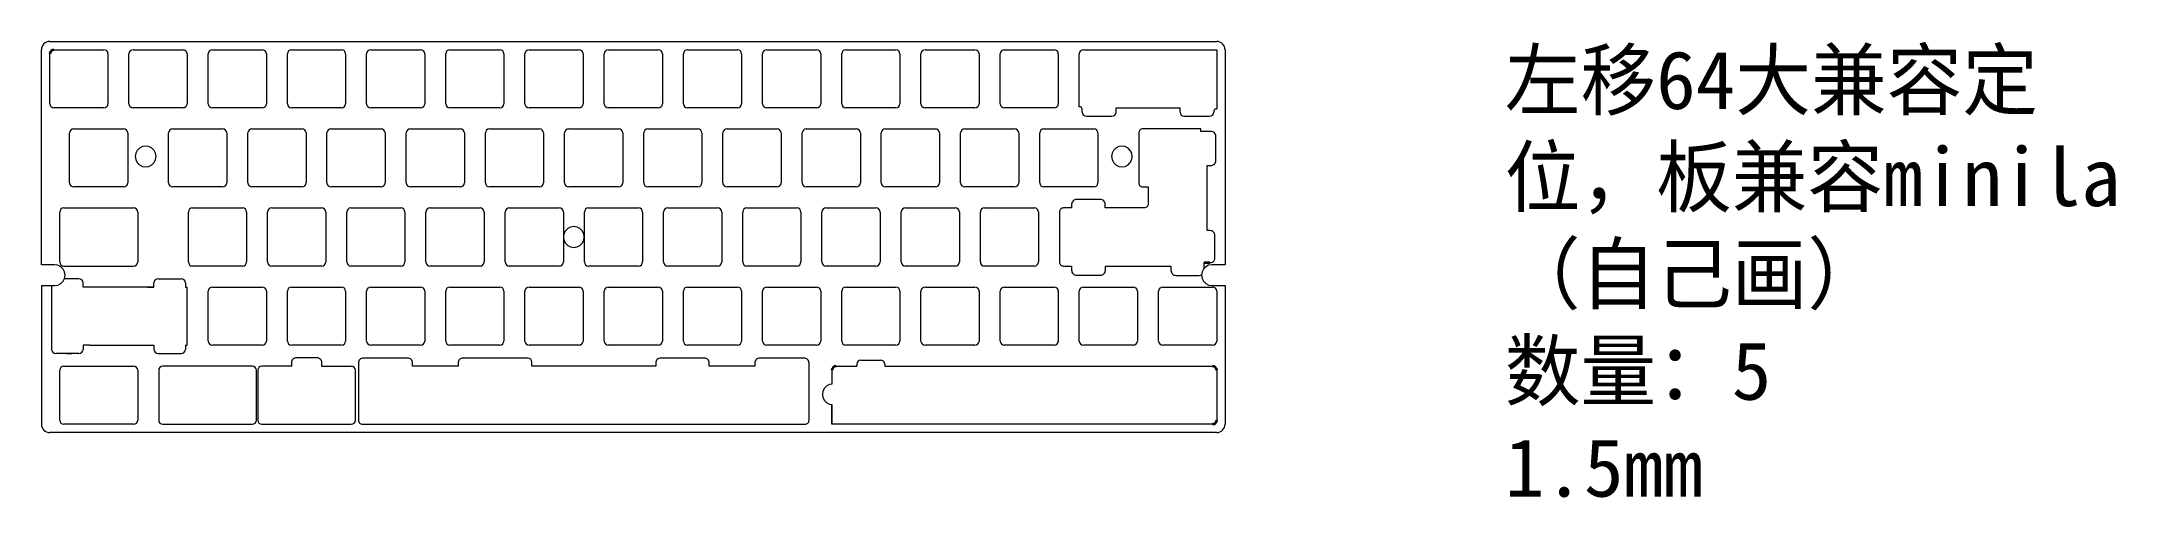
# Model space of a CAD drawing. Header units: millimetres. Extents: x 0 to 499, y 9 to 119.
import ezdxf

# ---------------------------------------------------------------- set-up
doc = ezdxf.new("R2010")
doc.units = ezdxf.units.MM
doc.layers.get('0').update_dxf_attribs({"lineweight": 35})
doc.layers.add('尺寸线层', color=3, linetype='Continuous', lineweight=18)
doc.layers.add('细实线层', color=7, linetype='Continuous', lineweight=18)

msp = doc.modelspace()

# ---------------------------------------------------------------- linework, layer by layer
msp.add_line((279.69, 66.03), (281.08, 66.03))
at = {"linetype": 'ByBlock'}
msp.add_arc((3, 116.25), 1, 90, 180, dxfattribs=at)
for centre, start, end in [((191.12, 40.05), 90, 180), ((281.7, 40.05), 0, 90), ((281.7, 28.05), 270, 0)]:
    msp.add_arc(centre, 1, start, end)
at = {"layer": '细实线层', "color": 0}
for p, q in [((0, 65.45), (0, 117.29)), ((0, 65.45), (0, 117.29)), ((0, 65.45), (0, 117.29)), ((0, 65.45), (0, 117.29)), ((0, 65.45), (0, 117.29)), ((0, 65.45), (0, 117.25)), ((2, 119.25), (282.7, 119.25)), ((2, 104.25), (2, 116.25)), ((3, 117.25), (15, 117.25)), ((16, 116.25), (16, 104.25)), ((21.05, 104.25), (21.05, 116.25)), ((22.05, 117.25), (34.05, 117.25)), ((35.05, 116.25), (35.05, 104.25)), ((40.1, 104.25), (40.1, 116.25)), ((41.1, 117.25), (53.1, 117.25)), ((54.1, 116.25), (54.1, 104.25)), ((59.15, 104.25), (59.15, 116.25)), ((60.15, 117.25), (72.15, 117.25)), ((73.15, 116.25), (73.15, 104.25)), ((78.2, 104.25), (78.2, 116.25)), ((79.2, 117.25), (91.2, 117.25)), ((92.2, 116.25), (92.2, 104.25)), ((97.25, 104.25), (97.25, 116.25)), ((98.25, 117.25), (110.25, 117.25)), ((111.25, 116.25), (111.25, 104.25)), ((249.65, 103.49), (249.65, 116.25)), ((282.7, 117.25), (282.7, 103.01)), ((284.7, 117.32), (284.7, 65.45)), ((284.7, 117.32), (284.7, 65.45)), ((284.7, 117.32), (284.7, 65.45)), ((284.7, 117.32), (284.7, 65.45)), ((284.7, 117.32), (284.7, 65.45)), ((284.7, 117.25), (284.7, 65.45)), ((15, 103.25), (3, 103.25)), ((34.05, 103.25), (22.05, 103.25)), ((53.1, 103.25), (41.1, 103.25)), ((72.15, 103.25), (60.15, 103.25)), ((91.2, 103.25), (79.2, 103.25)), ((110.25, 103.25), (98.25, 103.25)), ((22.67, 92.32), (22.55, 91.55)), ((22.67, 92.32), (22.55, 91.55)), ((22.67, 92.32), (22.55, 91.55)), ((22.67, 92.32), (22.55, 91.55)), ((22.67, 92.32), (22.55, 91.55)), ((22.67, 92.32), (22.55, 91.55)), ((22.55, 91.55), (22.67, 90.78)), ((22.55, 91.55), (22.67, 90.78)), ((22.55, 91.55), (22.67, 90.78)), ((22.55, 91.55), (22.67, 90.78)), ((22.55, 91.55), (22.67, 90.78)), ((22.55, 91.55), (22.67, 90.78)), ((23.03, 93.02), (22.67, 92.32)), ((23.03, 93.02), (22.67, 92.32)), ((23.03, 93.02), (22.67, 92.32)), ((23.03, 93.02), (22.67, 92.32)), ((23.03, 93.02), (22.67, 92.32)), ((23.03, 93.02), (22.67, 92.32)), ((22.67, 90.78), (23.03, 90.08)), ((22.67, 90.78), (23.03, 90.08)), ((22.67, 90.78), (23.03, 90.08)), ((22.67, 90.78), (23.03, 90.08)), ((22.67, 90.78), (23.03, 90.08)), ((22.67, 90.78), (23.03, 90.08)), ((23.58, 93.57), (23.03, 93.02)), ((23.58, 93.57), (23.03, 93.02)), ((23.58, 93.57), (23.03, 93.02)), ((23.58, 93.57), (23.03, 93.02)), ((23.58, 93.57), (23.03, 93.02)), ((23.58, 93.57), (23.03, 93.02)), ((23.03, 90.08), (23.58, 89.53)), ((23.03, 90.08), (23.58, 89.53)), ((23.03, 90.08), (23.58, 89.53)), ((23.03, 90.08), (23.58, 89.53)), ((23.03, 90.08), (23.58, 89.53)), ((23.03, 90.08), (23.58, 89.53)), ((24.28, 93.93), (23.58, 93.57)), ((24.28, 93.93), (23.58, 93.57)), ((24.28, 93.93), (23.58, 93.57)), ((24.28, 93.93), (23.58, 93.57)), ((24.28, 93.93), (23.58, 93.57)), ((24.28, 93.93), (23.58, 93.57)), ((25.05, 94.05), (24.28, 93.93)), ((25.05, 94.05), (24.28, 93.93)), ((25.05, 94.05), (24.28, 93.93)), ((25.05, 94.05), (24.28, 93.93)), ((25.05, 94.05), (24.28, 93.93)), ((25.05, 94.05), (24.28, 93.93)), ((25.82, 93.93), (25.05, 94.05)), ((25.82, 93.93), (25.05, 94.05)), ((25.82, 93.93), (25.05, 94.05)), ((25.82, 93.93), (25.05, 94.05)), ((25.82, 93.93), (25.05, 94.05)), ((25.82, 93.93), (25.05, 94.05)), ((26.52, 93.57), (25.82, 93.93)), ((26.52, 93.57), (25.82, 93.93)), ((26.52, 93.57), (25.82, 93.93)), ((26.52, 93.57), (25.82, 93.93)), ((26.52, 93.57), (25.82, 93.93)), ((26.52, 93.57), (25.82, 93.93)), ((27.07, 93.02), (26.52, 93.57)), ((27.07, 93.02), (26.52, 93.57)), ((27.07, 93.02), (26.52, 93.57)), ((27.07, 93.02), (26.52, 93.57)), ((27.07, 93.02), (26.52, 93.57)), ((27.07, 93.02), (26.52, 93.57)), ((26.52, 89.53), (27.07, 90.08)), ((26.52, 89.53), (27.07, 90.08)), ((26.52, 89.53), (27.07, 90.08)), ((26.52, 89.53), (27.07, 90.08)), ((26.52, 89.53), (27.07, 90.08)), ((26.52, 89.53), (27.07, 90.08)), ((27.43, 92.32), (27.07, 93.02)), ((27.43, 92.32), (27.07, 93.02)), ((27.43, 92.32), (27.07, 93.02)), ((27.43, 92.32), (27.07, 93.02)), ((27.43, 92.32), (27.07, 93.02)), ((27.43, 92.32), (27.07, 93.02)), ((27.07, 90.08), (27.43, 90.78)), ((27.07, 90.08), (27.43, 90.78)), ((27.07, 90.08), (27.43, 90.78)), ((27.07, 90.08), (27.43, 90.78)), ((27.07, 90.08), (27.43, 90.78)), ((27.07, 90.08), (27.43, 90.78)), ((27.55, 91.55), (27.43, 92.32)), ((27.55, 91.55), (27.43, 92.32)), ((27.55, 91.55), (27.43, 92.32)), ((27.55, 91.55), (27.43, 92.32)), ((27.55, 91.55), (27.43, 92.32)), ((27.55, 91.55), (27.43, 92.32)), ((27.43, 90.78), (27.55, 91.55)), ((27.43, 90.78), (27.55, 91.55)), ((27.43, 90.78), (27.55, 91.55)), ((27.43, 90.78), (27.55, 91.55)), ((27.43, 90.78), (27.55, 91.55)), ((27.43, 90.78), (27.55, 91.55)), ((257.52, 92.32), (257.4, 91.55)), ((257.52, 92.32), (257.4, 91.55)), ((257.52, 92.32), (257.4, 91.55)), ((257.52, 92.32), (257.4, 91.55)), ((257.52, 92.32), (257.4, 91.55)), ((257.52, 92.32), (257.4, 91.55)), ((257.4, 91.55), (257.52, 90.78)), ((257.4, 91.55), (257.52, 90.78)), ((257.4, 91.55), (257.52, 90.78)), ((257.4, 91.55), (257.52, 90.78)), ((257.4, 91.55), (257.52, 90.78)), ((257.4, 91.55), (257.52, 90.78)), ((257.88, 93.02), (257.52, 92.32)), ((257.88, 93.02), (257.52, 92.32)), ((257.88, 93.02), (257.52, 92.32)), ((257.88, 93.02), (257.52, 92.32)), ((257.88, 93.02), (257.52, 92.32)), ((257.88, 93.02), (257.52, 92.32)), ((257.52, 90.78), (257.88, 90.08)), ((257.52, 90.78), (257.88, 90.08)), ((257.52, 90.78), (257.88, 90.08)), ((257.52, 90.78), (257.88, 90.08)), ((257.52, 90.78), (257.88, 90.08)), ((257.52, 90.78), (257.88, 90.08)), ((258.43, 93.57), (257.88, 93.02)), ((258.43, 93.57), (257.88, 93.02)), ((258.43, 93.57), (257.88, 93.02)), ((258.43, 93.57), (257.88, 93.02)), ((258.43, 93.57), (257.88, 93.02)), ((258.43, 93.57), (257.88, 93.02)), ((257.88, 90.08), (258.43, 89.53)), ((257.88, 90.08), (258.43, 89.53)), ((257.88, 90.08), (258.43, 89.53)), ((257.88, 90.08), (258.43, 89.53)), ((257.88, 90.08), (258.43, 89.53)), ((257.88, 90.08), (258.43, 89.53)), ((259.13, 93.93), (258.43, 93.57)), ((259.13, 93.93), (258.43, 93.57)), ((259.13, 93.93), (258.43, 93.57)), ((259.13, 93.93), (258.43, 93.57)), ((259.13, 93.93), (258.43, 93.57)), ((259.13, 93.93), (258.43, 93.57)), ((259.9, 94.05), (259.13, 93.93)), ((259.9, 94.05), (259.13, 93.93)), ((259.9, 94.05), (259.13, 93.93)), ((259.9, 94.05), (259.13, 93.93)), ((259.9, 94.05), (259.13, 93.93)), ((259.9, 94.05), (259.13, 93.93)), ((260.67, 93.93), (259.9, 94.05)), ((260.67, 93.93), (259.9, 94.05)), ((260.67, 93.93), (259.9, 94.05)), ((260.67, 93.93), (259.9, 94.05)), ((260.67, 93.93), (259.9, 94.05)), ((260.67, 93.93), (259.9, 94.05)), ((261.37, 93.57), (260.67, 93.93)), ((261.37, 93.57), (260.67, 93.93)), ((261.37, 93.57), (260.67, 93.93)), ((261.37, 93.57), (260.67, 93.93)), ((261.37, 93.57), (260.67, 93.93)), ((261.37, 93.57), (260.67, 93.93)), ((261.92, 93.02), (261.37, 93.57)), ((261.92, 93.02), (261.37, 93.57)), ((261.92, 93.02), (261.37, 93.57)), ((261.92, 93.02), (261.37, 93.57)), ((261.92, 93.02), (261.37, 93.57)), ((261.92, 93.02), (261.37, 93.57)), ((261.37, 89.53), (261.92, 90.08)), ((261.37, 89.53), (261.92, 90.08)), ((261.37, 89.53), (261.92, 90.08)), ((261.37, 89.53), (261.92, 90.08)), ((261.37, 89.53), (261.92, 90.08)), ((261.37, 89.53), (261.92, 90.08)), ((262.28, 92.32), (261.92, 93.02)), ((262.28, 92.32), (261.92, 93.02)), ((262.28, 92.32), (261.92, 93.02)), ((262.28, 92.32), (261.92, 93.02)), ((262.28, 92.32), (261.92, 93.02)), ((262.28, 92.32), (261.92, 93.02)), ((261.92, 90.08), (262.28, 90.78)), ((261.92, 90.08), (262.28, 90.78)), ((261.92, 90.08), (262.28, 90.78)), ((261.92, 90.08), (262.28, 90.78)), ((261.92, 90.08), (262.28, 90.78)), ((261.92, 90.08), (262.28, 90.78)), ((262.4, 91.55), (262.28, 92.32)), ((262.4, 91.55), (262.28, 92.32)), ((262.4, 91.55), (262.28, 92.32)), ((262.4, 91.55), (262.28, 92.32)), ((262.4, 91.55), (262.28, 92.32)), ((262.4, 91.55), (262.28, 92.32)), ((262.28, 90.78), (262.4, 91.55)), ((262.28, 90.78), (262.4, 91.55)), ((262.28, 90.78), (262.4, 91.55)), ((262.28, 90.78), (262.4, 91.55)), ((262.28, 90.78), (262.4, 91.55)), ((262.28, 90.78), (262.4, 91.55)), ((23.58, 89.53), (24.28, 89.17)), ((23.58, 89.53), (24.28, 89.17)), ((23.58, 89.53), (24.28, 89.17)), ((23.58, 89.53), (24.28, 89.17)), ((23.58, 89.53), (24.28, 89.17)), ((23.58, 89.53), (24.28, 89.17)), ((24.28, 89.17), (25.05, 89.05)), ((24.28, 89.17), (25.05, 89.05)), ((24.28, 89.17), (25.05, 89.05)), ((24.28, 89.17), (25.05, 89.05)), ((24.28, 89.17), (25.05, 89.05)), ((24.28, 89.17), (25.05, 89.05)), ((25.05, 89.05), (25.82, 89.17)), ((25.05, 89.05), (25.82, 89.17)), ((25.05, 89.05), (25.82, 89.17)), ((25.05, 89.05), (25.82, 89.17)), ((25.05, 89.05), (25.82, 89.17)), ((25.05, 89.05), (25.82, 89.17)), ((25.82, 89.17), (26.52, 89.53)), ((25.82, 89.17), (26.52, 89.53)), ((25.82, 89.17), (26.52, 89.53)), ((25.82, 89.17), (26.52, 89.53)), ((25.82, 89.17), (26.52, 89.53)), ((25.82, 89.17), (26.52, 89.53)), ((258.43, 89.53), (259.13, 89.17)), ((258.43, 89.53), (259.13, 89.17)), ((258.43, 89.53), (259.13, 89.17)), ((258.43, 89.53), (259.13, 89.17)), ((258.43, 89.53), (259.13, 89.17)), ((258.43, 89.53), (259.13, 89.17)), ((259.13, 89.17), (259.9, 89.05)), ((259.13, 89.17), (259.9, 89.05)), ((259.13, 89.17), (259.9, 89.05)), ((259.13, 89.17), (259.9, 89.05)), ((259.13, 89.17), (259.9, 89.05)), ((259.13, 89.17), (259.9, 89.05)), ((259.9, 89.05), (260.67, 89.17)), ((259.9, 89.05), (260.67, 89.17)), ((259.9, 89.05), (260.67, 89.17)), ((259.9, 89.05), (260.67, 89.17)), ((259.9, 89.05), (260.67, 89.17)), ((259.9, 89.05), (260.67, 89.17)), ((260.67, 89.17), (261.37, 89.53)), ((260.67, 89.17), (261.37, 89.53)), ((260.67, 89.17), (261.37, 89.53)), ((260.67, 89.17), (261.37, 89.53)), ((260.67, 89.17), (261.37, 89.53)), ((260.67, 89.17), (261.37, 89.53)), ((4.38, 66.15), (4.38, 78.15)), ((23.14, 78.15), (23.14, 66.15)), ((125.67, 72.93), (125.55, 72.15)), ((125.67, 72.93), (125.55, 72.15)), ((125.67, 72.93), (125.55, 72.15)), ((125.67, 72.93), (125.55, 72.15)), ((125.67, 72.93), (125.55, 72.15)), ((125.67, 72.93), (125.55, 72.15)), ((125.55, 72.15), (125.67, 71.38)), ((125.55, 72.15), (125.67, 71.38)), ((125.55, 72.15), (125.67, 71.38)), ((125.55, 72.15), (125.67, 71.38)), ((125.55, 72.15), (125.67, 71.38)), ((125.55, 72.15), (125.67, 71.38)), ((126.03, 73.62), (125.67, 72.93)), ((126.03, 73.62), (125.67, 72.93)), ((126.03, 73.62), (125.67, 72.93)), ((126.03, 73.62), (125.67, 72.93)), ((126.03, 73.62), (125.67, 72.93)), ((126.03, 73.62), (125.67, 72.93)), ((125.67, 71.38), (126.03, 70.68)), ((125.67, 71.38), (126.03, 70.68)), ((125.67, 71.38), (126.03, 70.68)), ((125.67, 71.38), (126.03, 70.68)), ((125.67, 71.38), (126.03, 70.68)), ((125.67, 71.38), (126.03, 70.68)), ((126.58, 74.17), (126.03, 73.62)), ((126.58, 74.17), (126.03, 73.62)), ((126.58, 74.17), (126.03, 73.62)), ((126.58, 74.17), (126.03, 73.62)), ((126.58, 74.17), (126.03, 73.62)), ((126.58, 74.17), (126.03, 73.62)), ((126.03, 70.68), (126.58, 70.13)), ((126.03, 70.68), (126.58, 70.13)), ((126.03, 70.68), (126.58, 70.13)), ((126.03, 70.68), (126.58, 70.13)), ((126.03, 70.68), (126.58, 70.13)), ((126.03, 70.68), (126.58, 70.13)), ((127.28, 74.53), (126.58, 74.17)), ((127.28, 74.53), (126.58, 74.17)), ((127.28, 74.53), (126.58, 74.17)), ((127.28, 74.53), (126.58, 74.17)), ((127.28, 74.53), (126.58, 74.17)), ((127.28, 74.53), (126.58, 74.17)), ((126.58, 70.13), (127.28, 69.77)), ((126.58, 70.13), (127.28, 69.77)), ((126.58, 70.13), (127.28, 69.77)), ((126.58, 70.13), (127.28, 69.77)), ((126.58, 70.13), (127.28, 69.77)), ((126.58, 70.13), (127.28, 69.77)), ((128.05, 74.65), (127.28, 74.53)), ((128.05, 74.65), (127.28, 74.53)), ((128.05, 74.65), (127.28, 74.53)), ((128.05, 74.65), (127.28, 74.53)), ((128.05, 74.65), (127.28, 74.53)), ((128.05, 74.65), (127.28, 74.53)), ((128.82, 74.53), (128.05, 74.65)), ((128.82, 74.53), (128.05, 74.65)), ((128.82, 74.53), (128.05, 74.65)), ((128.82, 74.53), (128.05, 74.65)), ((128.82, 74.53), (128.05, 74.65)), ((128.82, 74.53), (128.05, 74.65)), ((129.52, 74.17), (128.82, 74.53)), ((129.52, 74.17), (128.82, 74.53)), ((129.52, 74.17), (128.82, 74.53)), ((129.52, 74.17), (128.82, 74.53)), ((129.52, 74.17), (128.82, 74.53)), ((129.52, 74.17), (128.82, 74.53)), ((128.82, 69.77), (129.52, 70.13)), ((128.82, 69.77), (129.52, 70.13)), ((128.82, 69.77), (129.52, 70.13)), ((128.82, 69.77), (129.52, 70.13)), ((128.82, 69.77), (129.52, 70.13)), ((128.82, 69.77), (129.52, 70.13)), ((130.07, 73.62), (129.52, 74.17)), ((130.07, 73.62), (129.52, 74.17)), ((130.07, 73.62), (129.52, 74.17)), ((130.07, 73.62), (129.52, 74.17)), ((130.07, 73.62), (129.52, 74.17)), ((130.07, 73.62), (129.52, 74.17)), ((129.52, 70.13), (130.07, 70.68)), ((129.52, 70.13), (130.07, 70.68)), ((129.52, 70.13), (130.07, 70.68)), ((129.52, 70.13), (130.07, 70.68)), ((129.52, 70.13), (130.07, 70.68)), ((129.52, 70.13), (130.07, 70.68)), ((130.43, 72.93), (130.07, 73.62)), ((130.43, 72.93), (130.07, 73.62)), ((130.43, 72.93), (130.07, 73.62)), ((130.43, 72.93), (130.07, 73.62)), ((130.43, 72.93), (130.07, 73.62)), ((130.43, 72.93), (130.07, 73.62)), ((130.07, 70.68), (130.43, 71.38)), ((130.07, 70.68), (130.43, 71.38)), ((130.07, 70.68), (130.43, 71.38)), ((130.07, 70.68), (130.43, 71.38)), ((130.07, 70.68), (130.43, 71.38)), ((130.07, 70.68), (130.43, 71.38)), ((130.55, 72.15), (130.43, 72.93)), ((130.55, 72.15), (130.43, 72.93)), ((130.55, 72.15), (130.43, 72.93)), ((130.55, 72.15), (130.43, 72.93)), ((130.55, 72.15), (130.43, 72.93)), ((130.55, 72.15), (130.43, 72.93)), ((130.43, 71.38), (130.55, 72.15)), ((130.43, 71.38), (130.55, 72.15)), ((130.43, 71.38), (130.55, 72.15)), ((130.43, 71.38), (130.55, 72.15)), ((130.43, 71.38), (130.55, 72.15)), ((130.43, 71.38), (130.55, 72.15)), ((3.16, 65.45), (0, 65.45)), ((3.16, 65.45), (0, 65.45)), ((3.16, 65.45), (0, 65.45)), ((3.16, 65.45), (0, 65.45)), ((3.16, 65.45), (0, 65.45)), ((3.16, 65.45), (0, 65.45)), ((3.94, 65.33), (3.16, 65.45)), ((3.94, 65.33), (3.16, 65.45)), ((3.94, 65.33), (3.16, 65.45)), ((3.94, 65.33), (3.16, 65.45)), ((3.94, 65.33), (3.16, 65.45)), ((3.94, 65.33), (3.16, 65.45)), ((4.63, 64.98), (3.94, 65.33)), ((4.63, 64.98), (3.94, 65.33)), ((4.63, 64.98), (3.94, 65.33)), ((4.63, 64.98), (3.94, 65.33)), ((4.63, 64.98), (3.94, 65.33)), ((4.63, 64.98), (3.94, 65.33)), ((5.18, 64.42), (4.63, 64.98)), ((5.18, 64.42), (4.63, 64.98)), ((5.18, 64.42), (4.63, 64.98)), ((5.18, 64.42), (4.63, 64.98)), ((5.18, 64.42), (4.63, 64.98)), ((5.18, 64.42), (4.63, 64.98)), ((127.28, 69.77), (128.05, 69.65)), ((127.28, 69.77), (128.05, 69.65)), ((127.28, 69.77), (128.05, 69.65)), ((127.28, 69.77), (128.05, 69.65)), ((127.28, 69.77), (128.05, 69.65)), ((127.28, 69.77), (128.05, 69.65)), ((128.05, 69.65), (128.82, 69.77)), ((128.05, 69.65), (128.82, 69.77)), ((128.05, 69.65), (128.82, 69.77)), ((128.05, 69.65), (128.82, 69.77)), ((128.05, 69.65), (128.82, 69.77)), ((128.05, 69.65), (128.82, 69.77)), ((280.07, 64.98), (279.51, 64.42)), ((280.07, 64.98), (279.51, 64.42)), ((280.07, 64.98), (279.51, 64.42)), ((280.07, 64.98), (279.51, 64.42)), ((280.07, 64.98), (279.51, 64.42)), ((280.07, 64.98), (279.51, 64.42)), ((280.76, 65.33), (280.07, 64.98)), ((280.76, 65.33), (280.07, 64.98)), ((280.76, 65.33), (280.07, 64.98)), ((280.76, 65.33), (280.07, 64.98)), ((280.76, 65.33), (280.07, 64.98)), ((280.76, 65.33), (280.07, 64.98)), ((281.54, 65.45), (280.76, 65.33)), ((281.54, 65.45), (280.76, 65.33)), ((281.54, 65.45), (280.76, 65.33)), ((281.54, 65.45), (280.76, 65.33)), ((281.54, 65.45), (280.76, 65.33)), ((281.54, 65.45), (280.76, 65.33)), ((284.7, 65.45), (281.54, 65.45)), ((284.7, 65.45), (281.54, 65.45)), ((284.7, 65.45), (281.54, 65.45)), ((284.7, 65.45), (281.54, 65.45)), ((284.7, 65.45), (281.54, 65.45)), ((284.7, 65.45), (281.54, 65.45)), ((0, 60.45), (3.16, 60.45)), ((0, 60.45), (3.16, 60.45)), ((0, 60.45), (3.16, 60.45)), ((0, 60.45), (3.16, 60.45)), ((0, 60.45), (3.16, 60.45)), ((0, 60.45), (3.16, 60.45)), ((3.16, 60.45), (3.94, 60.57)), ((3.16, 60.45), (3.94, 60.57)), ((3.16, 60.45), (3.94, 60.57)), ((3.16, 60.45), (3.94, 60.57)), ((3.16, 60.45), (3.94, 60.57)), ((3.16, 60.45), (3.94, 60.57)), ((3.16, 60.45), (3.94, 60.57)), ((3.94, 60.57), (4.63, 60.93)), ((3.94, 60.57), (4.63, 60.93)), ((3.94, 60.57), (4.63, 60.93)), ((3.94, 60.57), (4.63, 60.93)), ((3.94, 60.57), (4.63, 60.93)), ((3.94, 60.57), (4.63, 60.93)), ((3.94, 60.57), (4.63, 60.93)), ((4.63, 60.93), (5.19, 61.48)), ((4.63, 60.93), (5.18, 61.48)), ((4.63, 60.93), (5.18, 61.48)), ((4.63, 60.93), (5.18, 61.48)), ((4.63, 60.93), (5.18, 61.48)), ((4.63, 60.93), (5.18, 61.48)), ((4.63, 60.93), (5.18, 61.48)), ((5.54, 63.73), (5.18, 64.42)), ((5.54, 63.73), (5.18, 64.42)), ((5.54, 63.73), (5.18, 64.42)), ((5.54, 63.73), (5.18, 64.42)), ((5.54, 63.73), (5.18, 64.42)), ((5.54, 63.73), (5.18, 64.42)), ((5.18, 61.48), (5.54, 62.18)), ((5.18, 61.48), (5.54, 62.18)), ((5.18, 61.48), (5.54, 62.18)), ((5.18, 61.48), (5.54, 62.18)), ((5.18, 61.48), (5.54, 62.18)), ((5.18, 61.48), (5.54, 62.18)), ((5.54, 63.73), (5.19, 64.42)), ((5.19, 61.48), (5.54, 62.18)), ((5.66, 62.95), (5.54, 63.73)), ((5.66, 62.95), (5.54, 63.73)), ((5.66, 62.95), (5.54, 63.73)), ((5.66, 62.95), (5.54, 63.73)), ((5.66, 62.95), (5.54, 63.73)), ((5.66, 62.95), (5.54, 63.73)), ((5.66, 62.95), (5.54, 63.73)), ((5.54, 62.18), (5.66, 62.95)), ((5.54, 62.18), (5.66, 62.95)), ((5.54, 62.18), (5.66, 62.95)), ((5.54, 62.18), (5.66, 62.95)), ((5.54, 62.18), (5.66, 62.95)), ((5.54, 62.18), (5.66, 62.95)), ((5.54, 62.18), (5.66, 62.95)), ((25.52, 60.1), (11.52, 60.1)), ((41.1, 60.1), (53.1, 60.1)), ((60.15, 60.1), (72.15, 60.1)), ((79.2, 60.1), (91.2, 60.1)), ((98.25, 60.1), (110.25, 60.1)), ((117.3, 60.1), (129.3, 60.1)), ((136.35, 60.1), (148.35, 60.1)), ((250.65, 60.1), (262.65, 60.1)), ((269.7, 60.1), (281.7, 60.1)), ((279.16, 63.73), (279.04, 62.95)), ((279.16, 63.73), (279.04, 62.95)), ((279.16, 63.73), (279.04, 62.95)), ((279.16, 63.73), (279.04, 62.95)), ((279.16, 63.73), (279.04, 62.95)), ((279.16, 63.73), (279.04, 62.95)), ((279.16, 63.73), (279.04, 62.95)), ((279.04, 62.95), (279.16, 62.18)), ((279.04, 62.95), (279.16, 62.18)), ((279.04, 62.95), (279.16, 62.18)), ((279.04, 62.95), (279.16, 62.18)), ((279.04, 62.95), (279.16, 62.18)), ((279.04, 62.95), (279.16, 62.18)), ((279.04, 62.95), (279.16, 62.18)), ((279.52, 64.42), (279.16, 63.73)), ((279.51, 64.42), (279.16, 63.73)), ((279.51, 64.42), (279.16, 63.73)), ((279.51, 64.42), (279.16, 63.73)), ((279.51, 64.42), (279.16, 63.73)), ((279.51, 64.42), (279.16, 63.73)), ((279.51, 64.42), (279.16, 63.73)), ((279.16, 62.18), (279.52, 61.48)), ((279.16, 62.18), (279.51, 61.48)), ((279.16, 62.18), (279.51, 61.48)), ((279.16, 62.18), (279.51, 61.48)), ((279.16, 62.18), (279.51, 61.48)), ((279.16, 62.18), (279.51, 61.48)), ((279.16, 62.18), (279.51, 61.48)), ((279.51, 61.48), (280.07, 60.93)), ((279.51, 61.48), (280.07, 60.93)), ((279.51, 61.48), (280.07, 60.93)), ((279.51, 61.48), (280.07, 60.93)), ((279.51, 61.48), (280.07, 60.93)), ((279.51, 61.48), (280.07, 60.93)), ((279.52, 61.48), (280.07, 60.93)), ((280.07, 60.93), (280.77, 60.57)), ((280.77, 60.57), (281.54, 60.45)), ((281.54, 60.45), (284.7, 60.45)), ((281.54, 60.45), (284.7, 60.45)), ((281.54, 60.45), (284.7, 60.45)), ((281.54, 60.45), (284.7, 60.45)), ((281.54, 60.45), (284.7, 60.45)), ((281.54, 60.45), (284.7, 60.45)), ((284.7, 60.45), (284.7, 27.05)), ((2.43, 55.4), (2.43, 52.6)), ((40.1, 47.1), (40.1, 59.1)), ((54.1, 59.1), (54.1, 47.1)), ((59.15, 47.1), (59.15, 59.1)), ((73.15, 59.1), (73.15, 47.1)), ((78.2, 47.1), (78.2, 59.1)), ((92.2, 59.1), (92.2, 47.1)), ((97.25, 47.1), (97.25, 59.1)), ((111.25, 59.1), (111.25, 47.1)), ((116.3, 47.1), (116.3, 59.1)), ((130.3, 59.1), (130.3, 47.1)), ((135.35, 47.1), (135.35, 59.1)), ((149.35, 59.1), (149.35, 47.1)), ((249.65, 47.1), (249.65, 59.1)), ((263.65, 59.1), (263.65, 47.1)), ((268.7, 47.1), (268.7, 59.1)), ((282.7, 59.1), (282.7, 47.1)), ((11.52, 46.1), (27.05, 46.1)), ((53.1, 46.1), (41.1, 46.1)), ((72.15, 46.1), (60.15, 46.1)), ((91.2, 46.1), (79.2, 46.1)), ((110.25, 46.1), (98.25, 46.1)), ((129.3, 46.1), (117.3, 46.1)), ((148.35, 46.1), (136.35, 46.1)), ((262.65, 46.1), (250.65, 46.1)), ((281.7, 46.1), (269.7, 46.1)), ((99.34, 41.05), (89.28, 41.05)), ((282.7, 40.05), (282.7, 28.05)), ((187.97, 35.02), (187.85, 34.25)), ((188.33, 35.72), (187.97, 35.02)), ((188.88, 36.27), (188.33, 35.72)), ((189.58, 36.63), (188.88, 36.27)), ((190.12, 36.72), (189.58, 36.63)), ((187.85, 34.25), (187.97, 33.48)), ((187.97, 33.48), (188.33, 32.78)), ((188.33, 32.78), (188.88, 32.23)), ((188.88, 32.23), (189.58, 31.88)), ((189.58, 31.88), (190.12, 31.79)), ((190.12, 31.79), (190.12, 27.05)), ((282.7, 25.05), (2, 25.05))]:
    msp.add_line(p, q, dxfattribs=at)
at = {"layer": '细实线层'}
for p, q in [((116.3, 104.25), (116.3, 116.25)), ((117.3, 117.25), (129.3, 117.25)), ((130.3, 116.25), (130.3, 104.25)), ((135.35, 104.25), (135.35, 116.25)), ((136.35, 117.25), (148.35, 117.25)), ((149.35, 116.25), (149.35, 104.25)), ((154.4, 104.25), (154.4, 116.25)), ((155.4, 117.25), (167.4, 117.25)), ((168.4, 116.25), (168.4, 104.25)), ((173.45, 104.25), (173.45, 116.25)), ((174.45, 117.25), (186.45, 117.25)), ((187.45, 116.25), (187.45, 104.25)), ((192.5, 104.25), (192.5, 116.25)), ((193.5, 117.25), (205.5, 117.25)), ((206.5, 116.25), (206.5, 104.25)), ((211.55, 104.25), (211.55, 116.25)), ((212.55, 117.25), (224.55, 117.25)), ((225.55, 116.25), (225.55, 104.25)), ((230.6, 104.25), (230.6, 116.25)), ((231.6, 117.25), (243.6, 117.25)), ((244.6, 116.25), (244.6, 104.25)), ((250.65, 117.25), (282.7, 117.25)), ((129.3, 103.25), (117.3, 103.25)), ((148.35, 103.25), (136.35, 103.25)), ((167.4, 103.25), (155.4, 103.25)), ((186.45, 103.25), (174.45, 103.25)), ((205.5, 103.25), (193.5, 103.25)), ((224.55, 103.25), (212.55, 103.25)), ((243.6, 103.25), (231.6, 103.25)), ((273.88, 102.24), (273.88, 102.25)), ((274.88, 101.24), (281, 101.24)), ((282, 102.24), (282, 102.25)), ((6.76, 85.2), (6.76, 97.2)), ((7.76, 98.2), (19.76, 98.2)), ((20.76, 97.2), (20.76, 85.2)), ((30.57, 85.2), (30.57, 97.2)), ((31.57, 98.2), (43.57, 98.2)), ((44.57, 97.2), (44.57, 85.2)), ((49.63, 85.2), (49.63, 97.2)), ((50.63, 98.2), (62.63, 98.2)), ((63.63, 97.2), (63.63, 85.2)), ((68.68, 85.2), (68.68, 97.2)), ((69.68, 98.2), (81.68, 98.2)), ((82.68, 97.2), (82.68, 85.2)), ((87.73, 85.2), (87.73, 97.2)), ((88.73, 98.2), (100.73, 98.2)), ((101.73, 97.2), (101.73, 85.2)), ((106.77, 85.2), (106.77, 97.2)), ((107.77, 98.2), (119.77, 98.2)), ((120.77, 97.2), (120.77, 85.2)), ((125.82, 85.2), (125.82, 97.2)), ((126.82, 98.2), (138.83, 98.2)), ((139.83, 97.2), (139.83, 85.2)), ((144.87, 85.2), (144.87, 97.2)), ((145.87, 98.2), (157.87, 98.2)), ((158.87, 97.2), (158.87, 85.2)), ((163.92, 85.2), (163.92, 97.2)), ((164.92, 98.2), (176.93, 98.2)), ((177.93, 97.2), (177.93, 85.2)), ((182.97, 85.2), (182.97, 97.2)), ((183.97, 98.2), (195.98, 98.2)), ((196.98, 97.2), (196.98, 85.2)), ((202.02, 85.2), (202.02, 97.2)), ((203.02, 98.2), (215.02, 98.2)), ((216.02, 97.2), (216.02, 85.2)), ((221.07, 85.2), (221.07, 97.2)), ((222.07, 98.2), (234.08, 98.2)), ((235.08, 97.2), (235.08, 85.2)), ((240.12, 85.2), (240.12, 97.2)), ((241.12, 98.2), (253.12, 98.2)), ((254.12, 97.2), (254.12, 85.2)), ((19.76, 84.2), (7.76, 84.2)), ((43.57, 84.2), (31.57, 84.2)), ((62.63, 84.2), (50.63, 84.2)), ((81.68, 84.2), (69.68, 84.2)), ((100.73, 84.2), (88.73, 84.2)), ((119.77, 84.2), (107.77, 84.2)), ((138.83, 84.2), (126.82, 84.2)), ((157.87, 84.2), (145.87, 84.2)), ((176.93, 84.2), (164.92, 84.2)), ((195.98, 84.2), (183.97, 84.2)), ((215.02, 84.2), (203.02, 84.2)), ((234.08, 84.2), (222.07, 84.2)), ((253.12, 84.2), (241.12, 84.2)), ((5.38, 79.15), (22.14, 79.15)), ((35.34, 66.15), (35.34, 78.15)), ((36.34, 79.15), (48.34, 79.15)), ((49.34, 78.15), (49.34, 66.15)), ((54.39, 66.15), (54.39, 78.15)), ((55.39, 79.15), (67.39, 79.15)), ((68.39, 78.15), (68.39, 66.15)), ((73.44, 66.15), (73.44, 78.15)), ((74.44, 79.15), (86.44, 79.15)), ((87.44, 78.15), (87.44, 66.15)), ((92.49, 66.15), (92.49, 78.15)), ((93.49, 79.15), (105.49, 79.15)), ((106.49, 78.15), (106.49, 66.15)), ((111.54, 66.15), (111.54, 78.15)), ((112.54, 79.15), (124.54, 79.15)), ((125.54, 78.15), (125.54, 66.15)), ((130.59, 66.15), (130.59, 78.15)), ((131.59, 79.15), (143.59, 79.15)), ((144.59, 78.15), (144.59, 66.15)), ((149.64, 66.15), (149.64, 78.15)), ((150.64, 79.15), (162.64, 79.15)), ((163.64, 78.15), (163.64, 66.15)), ((168.69, 66.15), (168.69, 78.15)), ((169.69, 79.15), (181.69, 79.15)), ((182.69, 78.15), (182.69, 66.15)), ((187.74, 66.15), (187.74, 78.15)), ((188.74, 79.15), (200.74, 79.15)), ((201.74, 78.15), (201.74, 66.15)), ((206.79, 66.15), (206.79, 78.15)), ((207.79, 79.15), (219.79, 79.15)), ((220.79, 78.15), (220.79, 66.15)), ((225.84, 66.15), (225.84, 78.15)), ((226.84, 79.15), (238.84, 79.15)), ((239.84, 78.15), (239.84, 66.15)), ((5.38, 65.15), (22.14, 65.15)), ((48.34, 65.15), (36.34, 65.15)), ((67.39, 65.15), (55.39, 65.15)), ((86.44, 65.15), (74.44, 65.15)), ((105.49, 65.15), (93.49, 65.15)), ((124.54, 65.15), (112.54, 65.15)), ((143.59, 65.15), (131.59, 65.15)), ((162.64, 65.15), (150.64, 65.15)), ((181.69, 65.15), (169.69, 65.15)), ((200.74, 65.15), (188.74, 65.15)), ((219.79, 65.15), (207.79, 65.15)), ((238.84, 65.15), (226.84, 65.15)), ((77.24, 27.05), (88.56, 27.05))]:
    msp.add_line(p, q, dxfattribs=at)
at = {"layer": '细实线层', "linetype": 'ByBlock'}
for p, q in [((282.71, 119.25), (282.71, 119.25)), ((250, 103.49), (249.65, 103.49)), ((250.36, 102.24), (250.36, 102.72)), ((251.36, 101.24), (257.49, 101.24)), ((258.49, 103.25), (273.88, 103.25)), ((258.49, 102.25), (258.49, 103.25)), ((258.49, 102.24), (258.49, 102.25)), ((273.88, 102.25), (273.88, 103.25)), ((282.35, 103.01), (282.7, 103.01)), ((0, 60.45), (0, 27.05)), ((2.43, 60.45), (2.43, 45.09)), ((9, 62.1), (5.54, 62.1)), ((10, 60.1), (10, 61.1)), ((27.05, 60.1), (10, 60.1)), ((25.52, 60.1), (27.05, 60.1)), ((27.05, 60.1), (27.05, 61.1)), ((28.05, 62.1), (33.63, 62.1)), ((34.63, 61.1), (34.63, 60.1)), ((34.63, 60.1), (35.05, 60.1)), ((35.05, 46.1), (35.05, 60.1)), ((155.4, 60.1), (167.4, 60.1)), ((174.45, 60.1), (186.45, 60.1)), ((193.5, 60.1), (205.5, 60.1)), ((212.55, 60.1), (224.55, 60.1)), ((231.6, 60.1), (243.6, 60.1)), ((154.4, 47.1), (154.4, 59.1)), ((168.4, 59.1), (168.4, 47.1)), ((173.45, 47.1), (173.45, 59.1)), ((187.45, 59.1), (187.45, 47.1)), ((192.5, 47.1), (192.5, 59.1)), ((206.5, 59.1), (206.5, 47.1)), ((211.55, 47.1), (211.55, 59.1)), ((225.55, 59.1), (225.55, 47.1)), ((230.6, 47.1), (230.6, 59.1)), ((244.6, 59.1), (244.6, 47.1)), ((10, 46.1), (10, 45.09)), ((11.52, 46.1), (10, 46.1)), ((27.05, 46.1), (27.05, 45.09)), ((34.63, 46.1), (34.63, 45.09)), ((34.63, 46.1), (35.05, 46.1)), ((167.4, 46.1), (155.4, 46.1)), ((186.45, 46.1), (174.45, 46.1)), ((205.5, 46.1), (193.5, 46.1)), ((224.55, 46.1), (212.55, 46.1)), ((243.6, 46.1), (231.6, 46.1)), ((9, 44.09), (3.43, 44.09)), ((4.38, 28.05), (4.38, 40.05)), ((5.38, 41.05), (22.14, 41.05)), ((5.98, 44.09), (7.28, 44.09)), ((5.98, 44.09), (7.28, 44.09)), ((23.14, 40.05), (23.14, 28.05)), ((28.05, 44.09), (33.63, 44.09)), ((28.19, 40.05), (28.19, 28.05)), ((50.72, 41.05), (29.19, 41.05)), ((29.77, 44.09), (31.07, 44.09)), ((29.77, 44.09), (31.07, 44.09)), ((51.72, 28.05), (51.72, 40.05)), ((52.01, 40.05), (52.01, 28.05)), ((60.22, 41.05), (53.01, 41.05)), ((67.37, 41.05), (74.53, 41.05)), ((75.53, 28.05), (75.53, 40.05)), ((117.98, 41.05), (117.98, 41.99)), ((190.12, 40.05), (190.12, 36.72)), ((191.12, 41.05), (196.12, 41.05)), ((194.88, 41.05), (196.12, 41.05)), ((196.12, 41.51), (196.12, 41.05)), ((197.12, 42.51), (201.87, 42.51)), ((202.87, 41.51), (202.87, 41.05)), ((202.87, 41.05), (281.7, 41.05)), ((187.97, 35.02), (187.85, 34.25)), ((188.33, 35.72), (187.97, 35.02)), ((188.88, 36.27), (188.33, 35.72)), ((189.58, 36.63), (188.88, 36.27)), ((190.12, 36.72), (189.58, 36.63)), ((187.85, 34.25), (187.97, 33.48)), ((187.97, 33.48), (188.33, 32.78)), ((188.33, 32.78), (188.88, 32.23)), ((188.88, 32.23), (189.58, 31.88)), ((189.58, 31.88), (190.12, 31.79)), ((190.12, 27.05), (190.12, 31.79)), ((22.14, 27.05), (5.38, 27.05)), ((29.19, 27.05), (50.72, 27.05)), ((53.01, 27.05), (74.53, 27.05)), ((281.7, 27.05), (190.12, 27.05))]:
    msp.add_line(p, q, dxfattribs=at)
at = {"layer": '细实线层'}
for points in [[(279.69, 64.59), (279.69, 66.03), (281.28, 66.03, 0.414214), (282.28, 67.03), (282.28, 72.49, 0.414214), (281.08, 73.69), (280.37, 73.69), (280.37, 89.38), (281.28, 89.38, 0.414214), (282.48, 90.58), (282.48, 96.4, 0.414214), (281.28, 97.6), (278.84, 97.6), (278.84, 98.2), (264.94, 98.2, 0.414214), (263.94, 97.2), (263.94, 85.2, 0.414214), (264.94, 84.2), (266.24, 84.2), (266.24, 80.15, -0.414214), (265.24, 79.15), (255.86, 79.15)], [(255.86, 79.15), (255.86, 79.99, 0.414214), (254.66, 81.19), (248.99, 81.19, 0.414214), (247.79, 79.99), (247.79, 79.15), (245.86, 79.15, 0.414214), (244.86, 78.15), (244.86, 66.15, 0.414214), (245.86, 65.15), (247.79, 65.15), (247.79, 64.14, 0.414214), (248.99, 62.94), (254.72, 62.94, 0.414214), (255.92, 64.14), (255.92, 65.15), (271.7, 65.15), (271.7, 64.1, 0.414214), (272.9, 62.9), (278.49, 62.9, 0.122069), (279.05, 63.04, 0.278084)], [(60.22, 41.05), (60.22, 41.96, -0.414214), (61.42, 43.16), (66.17, 43.16, -0.414214), (67.37, 41.96), (67.37, 41.05)], [(116.98, 42.99), (101.41, 42.99, 0.414214), (100.21, 41.79), (100.21, 41.05), (89.28, 41.05), (89.28, 41.79, 0.414214), (88.08, 42.99), (77.44, 42.99, 0.414214), (76.24, 41.79), (76.24, 28.05, 0.414214), (77.24, 27.05), (117.18, 27.05, 0.414214)], [(77.24, 27.05), (183.64, 27.05, 0.414214), (184.64, 28.05), (184.64, 41.79, 0.414214), (183.44, 42.99), (172.8, 42.99, 0.414214), (171.6, 41.79), (171.6, 41.05)], [(171.6, 41.05), (160.64, 41.05), (160.64, 41.79, 0.414214), (159.44, 42.99), (148.97, 42.99, 0.414214), (147.77, 41.79), (147.77, 41.05), (117.98, 41.05)]]:
    msp.add_lwpolyline(points, format="xyb", dxfattribs=at)
msp.add_lwpolyline([(111.93, 42.99), (111.72, 42.99)], dxfattribs=at)
for centre, radius, start, end in [((2, 117.25), 2, 90, 180), ((2, 117.25), 2, 90, 180), ((15, 116.25), 1, 0, 90), ((22.05, 116.25), 1, 90, 180), ((34.05, 116.25), 1, 0, 90), ((41.1, 116.25), 1, 90, 180), ((53.1, 116.25), 1, 0, 90), ((60.15, 116.25), 1, 90, 180), ((72.15, 116.25), 1, 360, 90), ((79.2, 116.25), 1, 90, 180), ((91.2, 116.25), 1, 0, 90), ((98.25, 116.25), 1, 90, 180), ((110.25, 116.25), 1, 0, 90), ((117.3, 116.25), 1, 90, 180), ((129.3, 116.25), 1, 0, 90), ((136.35, 116.25), 1, 90, 180), ((148.35, 116.25), 1, 0, 90), ((155.4, 116.25), 1, 90, 180), ((167.4, 116.25), 1, 0, 90), ((174.45, 116.25), 1, 90, 180), ((186.45, 116.25), 1, 0, 90), ((193.5, 116.25), 1, 90, 180), ((205.5, 116.25), 1, 360, 90), ((212.55, 116.25), 1, 90, 180), ((224.55, 116.25), 1, 0, 90), ((231.6, 116.25), 1, 90, 180), ((243.6, 116.25), 1, 0, 90), ((250.65, 116.25), 1, 90, 180), ((282.7, 117.25), 2, 0, 90), ((3, 104.25), 1, 180, 270), ((15, 104.25), 1, 270, 360), ((22.05, 104.25), 1, 180, 270), ((34.05, 104.25), 1, 270, 360), ((41.1, 104.25), 1, 180, 270), ((53.1, 104.25), 1, 270, 0), ((60.15, 104.25), 1, 180, 270), ((72.15, 104.25), 1, 270, 360), ((79.2, 104.25), 1, 180, 270), ((91.2, 104.25), 1, 270, 0), ((98.25, 104.25), 1, 180, 270), ((110.25, 104.25), 1, 270, 0), ((117.3, 104.25), 1, 180, 270), ((129.3, 104.25), 1, 270, 0), ((136.35, 104.25), 1, 180, 270), ((148.35, 104.25), 1, 270, 0), ((155.4, 104.25), 1, 180, 270), ((167.4, 104.25), 1, 270, 0), ((174.45, 104.25), 1, 180, 270), ((186.45, 104.25), 1, 270, 0), ((193.5, 104.25), 1, 180, 270), ((205.5, 104.25), 1, 270, 0), ((212.55, 104.25), 1, 180, 270), ((224.55, 104.25), 1, 270, 0), ((231.6, 104.25), 1, 180, 270), ((243.6, 104.25), 1, 270, 360), ((249.36, 102.72), 1, 0.0018, 49.8249), ((251.36, 102.24), 1, 180, 270), ((257.49, 102.24), 1, 270, 360), ((274.88, 102.24), 1, 180, 270), ((281, 102.24), 1, 270, 360), ((283, 102.25), 1, 130.7044, 180), ((7.76, 97.2), 1, 90, 180), ((19.76, 97.2), 1, 360, 90), ((31.57, 97.2), 1, 90, 180), ((43.57, 97.2), 1, 360, 90), ((50.63, 97.2), 1, 90, 180), ((62.63, 97.2), 1, 360, 90), ((69.68, 97.2), 1, 90, 180), ((81.68, 97.2), 1, 0, 90), ((88.73, 97.2), 1, 90, 180), ((100.73, 97.2), 1, 0, 90), ((107.77, 97.2), 1, 90, 180), ((119.77, 97.2), 1, 360, 90), ((126.82, 97.2), 1, 90, 180), ((138.83, 97.2), 1, 0, 90), ((145.87, 97.2), 1, 90, 180), ((157.87, 97.2), 1, 0, 90), ((164.92, 97.2), 1, 90, 180), ((176.93, 97.2), 1, 0, 90), ((183.97, 97.2), 1, 90, 180), ((195.98, 97.2), 1, 0, 90), ((203.02, 97.2), 1, 90, 180), ((215.02, 97.2), 1, 360, 90), ((222.07, 97.2), 1, 90, 180), ((234.08, 97.2), 1, 0, 90), ((241.12, 97.2), 1, 90, 180), ((253.12, 97.2), 1, 0, 90), ((7.76, 85.2), 1, 180, 270), ((19.76, 85.2), 1, 270, 0), ((31.57, 85.2), 1, 180, 270), ((43.57, 85.2), 1, 270, 0), ((50.63, 85.2), 1, 180, 270), ((62.63, 85.2), 1, 270, 0), ((69.68, 85.2), 1, 180, 270), ((81.68, 85.2), 1, 270, 0), ((88.73, 85.2), 1, 180, 270), ((100.73, 85.2), 1, 270, 0), ((107.77, 85.2), 1, 180, 270), ((119.77, 85.2), 1, 270, 0), ((126.82, 85.2), 1, 180, 270), ((138.83, 85.2), 1, 270, 0), ((145.87, 85.2), 1, 180, 270), ((157.87, 85.2), 1, 270, 0), ((164.92, 85.2), 1, 180, 270), ((176.93, 85.2), 1, 270, 0), ((183.97, 85.2), 1, 180, 270), ((195.98, 85.2), 1, 270, 0), ((203.02, 85.2), 1, 180, 270), ((215.02, 85.2), 1, 270, 0), ((222.07, 85.2), 1, 180, 270), ((234.08, 85.2), 1, 270, 0), ((241.12, 85.2), 1, 180, 270), ((253.12, 85.2), 1, 270, 0), ((5.38, 78.15), 1, 90, 180), ((22.14, 78.15), 1, 0, 90), ((36.34, 78.15), 1, 90, 180), ((48.34, 78.15), 1, 0, 90), ((55.39, 78.15), 1, 90, 180), ((67.39, 78.15), 1, 0, 90), ((74.44, 78.15), 1, 90, 180), ((86.44, 78.15), 1, 0, 90), ((93.49, 78.15), 1, 90, 180), ((105.49, 78.15), 1, 0, 90), ((112.54, 78.15), 1, 90, 180), ((124.54, 78.15), 1, 0, 90), ((131.59, 78.15), 1, 90, 180), ((143.59, 78.15), 1, 0, 90), ((150.64, 78.15), 1, 90, 180), ((162.64, 78.15), 1, 0, 90), ((169.69, 78.15), 1, 90, 180), ((181.69, 78.15), 1, 0, 90), ((188.74, 78.15), 1, 90, 180), ((200.74, 78.15), 1, 360, 90), ((207.79, 78.15), 1, 90, 180), ((219.79, 78.15), 1, 360, 90), ((226.84, 78.15), 1, 90, 180), ((238.84, 78.15), 1, 0, 90), ((5.38, 66.15), 1, 180, 270), ((22.14, 66.15), 1, 270, 360), ((36.34, 66.15), 1, 180, 270), ((48.34, 66.15), 1, 270, 0), ((55.39, 66.15), 1, 180, 270), ((67.39, 66.15), 1, 270, 0), ((74.44, 66.15), 1, 180, 270), ((86.44, 66.15), 1, 270, 0), ((93.49, 66.15), 1, 180, 270), ((105.49, 66.15), 1, 270, 360), ((112.54, 66.15), 1, 180, 270), ((124.54, 66.15), 1, 270, 0), ((131.59, 66.15), 1, 180, 270), ((143.59, 66.15), 1, 270, 0), ((150.64, 66.15), 1, 180, 270), ((162.64, 66.15), 1, 270, 0), ((169.69, 66.15), 1, 180, 270), ((181.69, 66.15), 1, 270, 0), ((188.74, 66.15), 1, 180, 270), ((200.74, 66.15), 1, 270, 0), ((207.79, 66.15), 1, 180, 270), ((219.79, 66.15), 1, 270, 0), ((226.84, 66.15), 1, 180, 270), ((238.84, 66.15), 1, 270, 0), ((197.12, 41.51), 1, 90, 180), ((201.87, 41.51), 1, 0, 90), ((2, 27.05), 2, 180, 270.0006), ((282.7, 27.05), 2, 270.0006, 0)]:
    msp.add_arc(centre, radius, start, end, dxfattribs=at)
at = {"layer": '细实线层', "linetype": 'ByBlock'}
for centre, start, end in [((9, 61.1), 0, 90), ((28.05, 61.1), 90, 180), ((33.63, 61.1), 360, 90), ((41.1, 59.1), 90, 180), ((53.1, 59.1), 0, 90), ((60.15, 59.1), 90, 180), ((72.15, 59.1), 0, 90), ((79.2, 59.1), 90, 180), ((91.2, 59.1), 0, 90), ((98.25, 59.1), 90, 180), ((110.25, 59.1), 0, 90), ((117.3, 59.1), 90, 180), ((129.3, 59.1), 0, 90), ((136.35, 59.1), 90, 180), ((148.35, 59.1), 0, 90), ((155.4, 59.1), 90, 180), ((167.4, 59.1), 360, 90), ((174.45, 59.1), 90, 180), ((186.45, 59.1), 0, 90), ((193.5, 59.1), 90, 180), ((205.5, 59.1), 360, 90), ((212.55, 59.1), 90, 180), ((224.55, 59.1), 360, 90), ((231.6, 59.1), 90, 180), ((243.6, 59.1), 360, 90), ((250.65, 59.1), 90, 180), ((262.65, 59.1), 0, 90), ((269.7, 59.1), 90, 180), ((281.7, 59.1), 0, 90), ((3.43, 45.09), 180, 270), ((9, 45.09), 270, 360), ((28.05, 45.09), 180, 270), ((33.63, 45.09), 270, 0), ((41.1, 47.1), 180, 270), ((53.1, 47.1), 270, 0), ((60.15, 47.1), 180, 270), ((72.15, 47.1), 270, 360), ((79.2, 47.1), 180, 270), ((91.2, 47.1), 270, 0), ((98.25, 47.1), 180, 270), ((110.25, 47.1), 270, 0), ((117.3, 47.1), 180, 270), ((129.3, 47.1), 270, 360), ((136.35, 47.1), 180, 270), ((148.35, 47.1), 270, 360), ((155.4, 47.1), 180, 270), ((167.4, 47.1), 270, 0), ((174.45, 47.1), 180, 270), ((186.45, 47.1), 270, 0), ((193.5, 47.1), 180, 270), ((205.5, 47.1), 270, 0), ((212.55, 47.1), 180, 270), ((224.55, 47.1), 270, 0), ((231.6, 47.1), 180, 270), ((243.6, 47.1), 270, 0), ((250.65, 47.1), 180, 270), ((262.65, 47.1), 270, 0), ((269.7, 47.1), 180, 270), ((281.7, 47.1), 270, 0), ((5.38, 40.05), 90, 180), ((22.14, 40.05), 0, 90), ((29.19, 40.05), 90, 180), ((50.72, 40.05), 360, 90), ((53.01, 40.05), 90.0001, 180), ((74.53, 40.05), 0, 90), ((116.98, 41.99), 0, 90), ((5.38, 28.05), 180, 270), ((22.14, 28.05), 270, 360), ((29.19, 28.05), 180, 270), ((50.72, 28.05), 270, 360), ((53.01, 28.05), 180, 270), ((74.53, 28.05), 270, 360)]:
    msp.add_arc(centre, 1, start, end, dxfattribs=at)

# ---------------------------------------------------------------- texts
at = {"layer": '尺寸线层', "insert": (352, 116.97), "char_height": 14, "width": 162.457, "attachment_point": 1}
msp.add_mtext('左移64大兼容定位，板兼容minila（自己画）\\P数量：5\\P1.5mm\\P', dxfattribs=at)

doc.saveas('drawing.dxf')
